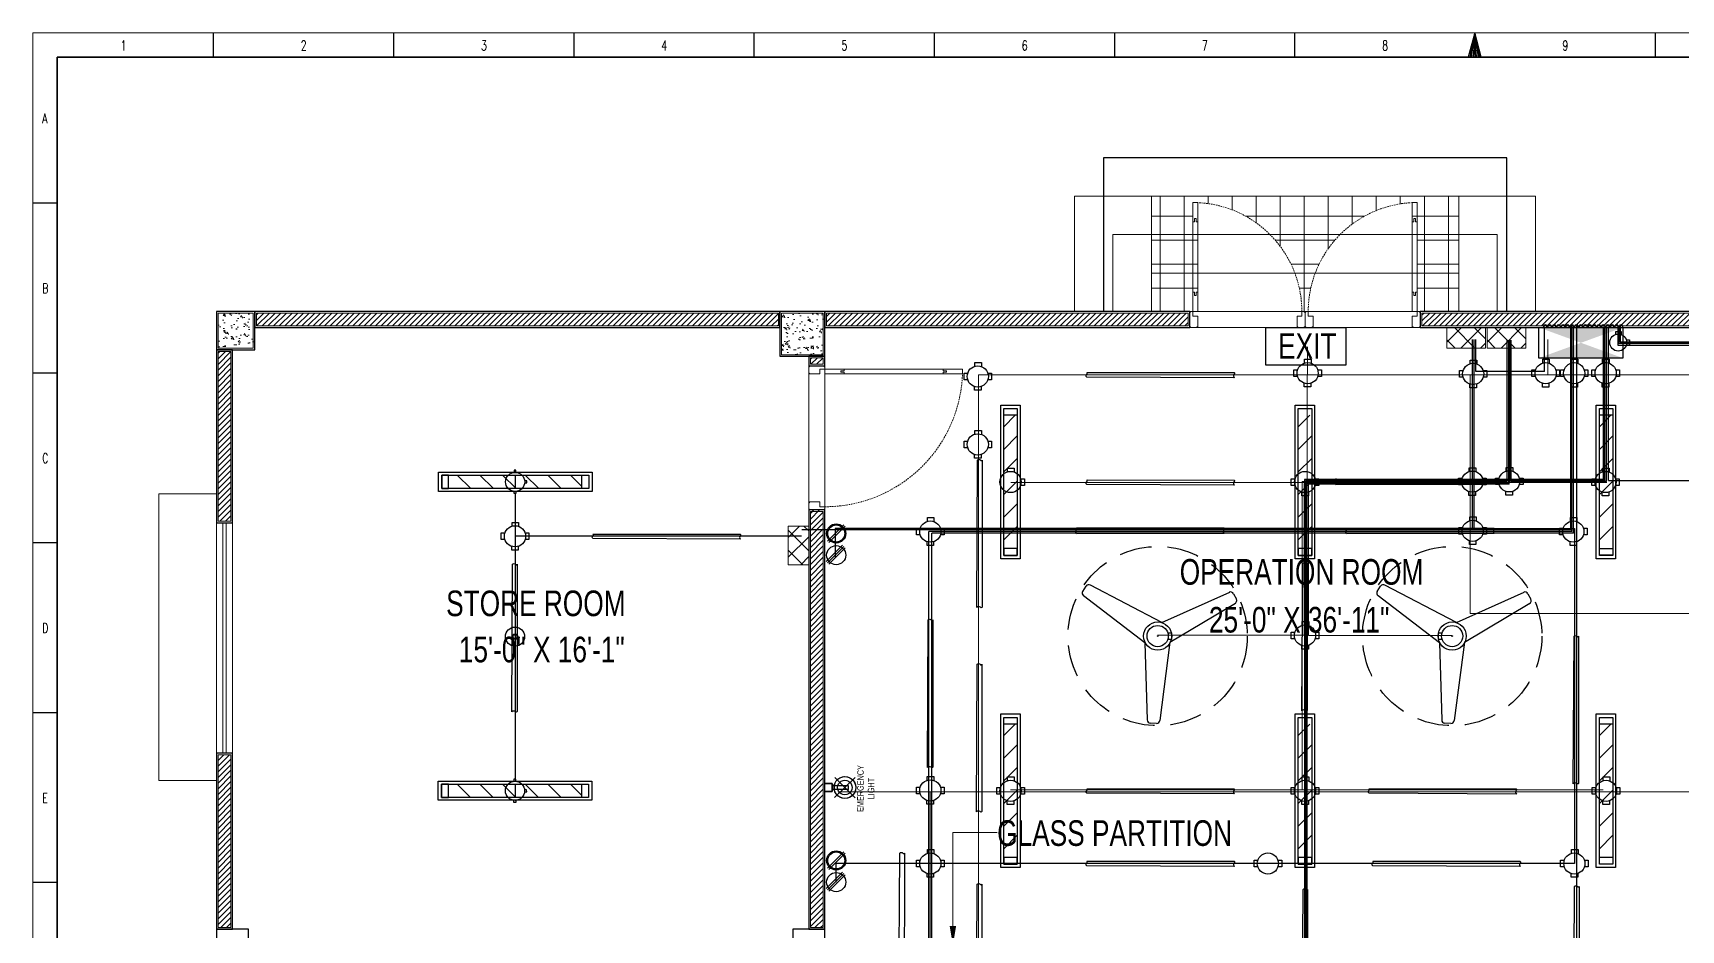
# Model space of a CAD drawing. Header units: inches. Extents: x 62 to 3150, y -3 to 634.
# Drawn here: x 62 to 577, y 353 to 634 of the extents above; entities that cross this region are included whole.
import ezdxf
from ezdxf.enums import TextEntityAlignment as Align

# ---------------------------------------------------------------- set-up
doc = ezdxf.new("R2010")
doc.units = ezdxf.units.IN
doc.header["$MEASUREMENT"] = 0
doc.linetypes.add('DASH', pattern=[0.35, 0.25, -0.1])
doc.linetypes.add('DASHED', pattern=[0.75, 0.5, -0.25])
doc.layers.get('Defpoints').update_dxf_attribs({"lineweight": 0})
for name, color, linetype in [('Cables', 7, 'Continuous'), ('COLLUM', 1, 'Continuous'), ('Layer 1', 7, 'Continuous'), ('Panels', 1, 'Continuous'), ('Plant Layout', 7, 'Continuous'), ('Sockets', 7, 'Continuous'), ('wall 05', 252, 'Continuous')]:
    doc.layers.add(name, color=color, linetype=linetype)
for name, color, linetype, lineweight in [('DOOR', 115, 'Continuous', 15), ('E-CF-Ceiling-Fan', 42, 'Continuous', 30), ('Glass', 5, 'Continuous', 9), ('HACTH', 8, 'Continuous', 9), ('MARKER', 171, 'Continuous', 15), ('Plaster Line', 252, 'Continuous', 15), ('railing', 232, 'Continuous', 15), ('Stair', 86, 'Continuous', 18), ('Sunshed', 5, 'Continuous', 15), ('Switchboard', 30, 'Continuous', 13), ('Text', 252, 'Continuous', 15), ('WINDOW', 140, 'Continuous', 9)]:
    doc.layers.add(name, color=color, linetype=linetype, lineweight=lineweight)
doc.styles.add('Swiss721', font='swisscl.ttf')
doc.styles.add('TEG BORDER', font='txt_qlt.shx', dxfattribs={"width": 0.7, "bigfont": 'hztxt.shx'})
pattern_1 = [(90, (-127625.724, -171158.601), (-7.5, 1e-15), []), (180, (-127625.724, -171158.601), (-1e-15, -7.5), [])]
pattern_2 = [(50, (-410343.6595, -241873.729), (5.37945137, -0.470641012), [0.5625, -6.1875]), (355, (-410343.6595, -241873.729), (-1.040635, 5.641441), [0.45, -4.95]), (100.4514, (-410343.211, -241873.7683), (4.338820363, 5.170796565), [0.478051425, -5.25856584]), (46.1842, (-410343.6595, -241872.229), (8.004307865, -1.24139261), [0.84375, -9.28125]), (96.6356, (-410342.9925, -241872.3326), (7.00997029, 7.30588403), [0.71707716, -7.8878475]), (351.1842, (-410343.6595, -241872.229), (7.00996459, 7.3058895), [0.675, -7.425]), (21, (-410342.9095, -241872.604), (4.47680289, -3.01964168), [0.5625, -6.1875]), (326, (-410342.9095, -241872.604), (1.82486499, 5.43862534), [0.45, -4.95]), (71.4514, (-410342.5365, -241872.856), (6.301669714, 2.418978725), [0.478051425, -5.25856584]), (37.5, (-410343.6595, -241873.7291), (0.091198915, 2.496703904), [0, -4.89, 0, -5.025, 0, -4.96875]), (7.5, (-410343.6595, -241873.729), (1.973021531, 2.958087839), [0, -2.865, 0, -4.7775, 0, -1.89375]), (327.5, (-410345.332, -241873.7291), (4.003668271, -0.169161538), [0, -1.875, 0, -5.85, 0, -7.7625]), (317.5, (-410346.082, -241873.729), (4.37389627, 0.750787367), [0, -2.4375, 0, -3.885, 0, -5.5125])]
pattern_3 = [(45, (-410343.6595, -241873.7291), (-0.8838834765, 0.8838834765), [])]

# ---------------------------------------------------------------- blocks, each defined once
blk = doc.blocks.new('A$C4A7E7E9F')
at = {"layer": 'Defpoints'}
for points in [[(0, 5), (0.25, 5), (0.25, 4.75), (0, 4.75)], [(0, 0.25), (0.25, 0.25), (0.25, 0), (0, 0)], [(44.75, 5), (45, 5), (45, 4.75), (44.75, 4.75)], [(44.75, 0.25), (45, 0.25), (45, 0), (44.75, 0)]]:
    blk.add_lwpolyline(points, close=True, dxfattribs=at)
at = {"layer": 'DOOR'}
for points in [[(1.75, 10), (2, 10), (2, 11), (2.5, 11), (2.5, 5), (1, 5), (1, 11), (1.5, 11), (1.5, 10), (1.75, 10), (1.5, 10), (1.5, 11), (1, 11), (1, 42), (1.5, 42), (1.5, 43), (2, 43), (2, 42), (2.5, 42), (2.5, 11), (2.5, 48), (1, 48), (1, 42)], [(1, 5), (1, 3.5), (2.5, 3.5), (2.5, 0.25), (2.25, 0.25), (2.25, 0), (0.25, 0), (0.25, 0.25), (0, 0.25), (0, 4.75), (0.25, 4.75), (0.25, 5), (1, 5)], [(44, 5), (44, 3.5), (42.5, 3.5), (42.5, 0.25), (42.75, 0.25), (42.75, 0), (44.75, 0), (44.75, 0.25), (45, 0.25), (45, 4.75), (44.75, 4.75), (44.75, 5), (44, 5)]]:
    blk.add_lwpolyline(points, dxfattribs=at)
at = {"layer": 'DOOR', "linetype": 'DASHED', "lineweight": 0}
blk.add_arc((0.95, 4.98), 43.05, 0.0251, 87.941, dxfattribs=at)
at = {"layer": 'HACTH', "lineweight": 0, "ltscale": 10}
for p, q in [((1.5, 5), (44, 5)), ((2.25, 0), (42.75, 0))]:
    blk.add_line(p, q, dxfattribs=at)
blk = doc.blocks.new('A$C20C675F6')
at = {"layer": 'Defpoints'}
for points in [[(0.25, 72), (0.25, 71.75), (0, 71.75), (0, 72)], [(5, 72), (5, 71.75), (4.75, 71.75), (4.75, 72)], [(0.25, 36), (0.25, 36.25), (0, 36.25), (0, 36)], [(5, 36), (5, 36.25), (4.75, 36.25), (4.75, 36)], [(0.25, 36), (0.25, 35.75), (0, 35.75), (0, 36)], [(5, 36), (5, 35.75), (4.75, 35.75), (4.75, 36)], [(0.25, 0), (0.25, 0.25), (0, 0.25), (0, 0)], [(5, 0), (5, 0.25), (4.75, 0.25), (4.75, 0)]]:
    blk.add_lwpolyline(points, close=True, dxfattribs=at)
at = {"layer": 'DOOR'}
for points in [[(5, 71), (3.5, 71), (3.5, 69.5), (0.25, 69.5), (0.25, 69.75), (0, 69.75), (0, 71.75), (0.25, 71.75), (0.25, 72), (4.75, 72), (4.75, 71.75), (5, 71.75), (5, 71)], [(10, 70.25), (10, 70), (11, 70), (11, 69.5), (5, 69.5), (5, 71), (11, 71), (11, 70.5), (10, 70.5), (10, 70.25), (10, 70.5), (11, 70.5), (11, 71), (33, 71), (33, 70.5), (34, 70.5), (34, 70), (33, 70), (33, 69.5), (11, 69.5), (39, 69.5), (39, 71), (33, 71)], [(5, 37), (3.5, 37), (3.5, 38.5), (0.25, 38.5), (0.25, 38.25), (0, 38.25), (0, 36.25), (0.25, 36.25), (0.25, 36), (4.75, 36), (4.75, 36.25), (5, 36.25), (5, 37)], [(5, 35), (3.5, 35), (3.5, 33.5), (0.25, 33.5), (0.25, 33.75), (0, 33.75), (0, 35.75), (0.25, 35.75), (0.25, 36), (4.75, 36), (4.75, 35.75), (5, 35.75), (5, 35)], [(5, 1), (3.5, 1), (3.5, 2.5), (0.25, 2.5), (0.25, 2.25), (0, 2.25), (0, 0.25), (0.25, 0.25), (0.25, 0), (4.75, 0), (4.75, 0.25), (5, 0.25), (5, 1)], [(10, 1.75), (10, 2), (11, 2), (11, 2.5), (5, 2.5), (5, 1), (11, 1), (11, 1.5), (10, 1.5), (10, 1.75), (10, 1.5), (11, 1.5), (11, 1), (33, 1), (33, 1.5), (34, 1.5), (34, 2), (33, 2), (33, 2.5), (11, 2.5), (39, 2.5), (39, 1), (33, 1)]]:
    blk.add_lwpolyline(points, dxfattribs=at)
at = {"layer": 'DOOR', "linetype": 'DASHED', "lineweight": 0}
for centre, start, end in [((4.98, 71.06), 270.0403, 357.3754), ((4.98, 0.94), 2.6246, 89.9597)]:
    blk.add_arc(centre, 34.06, start, end, dxfattribs=at)
at = {"layer": 'HACTH', "lineweight": 0, "ltscale": 10}
for p, q in [((0, 2.25), (0, 69.75)), ((5, 1.5), (5, 69.5))]:
    blk.add_line(p, q, dxfattribs=at)
blk = doc.blocks.new('CF')
for p, q in [((-23.84, 14.22), (-22.76, 15.89)), ((1.35, 4.29), (-21.39, 16.19)), ((-4.07, -2.11), (-23.55, 12.84)), ((1.35, 4.29), (22.9, 13.97)), ((24.1, 13.48), (25.01, 11.71)), ((3.87, -1.9), (24.71, 10.43)), ((-4.07, -2.11), (-3.33, -26.62)), ((3.87, -1.9), (0.65, -26.82)), ((-0.39, -27.76), (-2.38, -27.66))]:
    blk.add_line(p, q)
for radius in [4.48, 0.0888]:
    blk.add_circle((0, 0), radius)
for centre, radius, start, end in [((-21.93, 15.35), 0.996, 57.1351, 147.1351), ((-23.01, 13.68), 0.996, 147.1351, 237.1351), ((23.21, 13.03), 0.996, 27.1351, 117.1351), ((24.09, 11.25), 1.03, 299.2548, 26.4357), ((-2.33, -26.67), 0.996, 177.1351, 267.1351), ((-0.34, -26.77), 0.996, 267.1351, 357.1351)]:
    blk.add_arc(centre, radius, start, end)
blk = doc.blocks.new('252 BORDER A2')
for p, q in [((37.12, 420), (37.12, 415)), ((74.25, 420), (74.25, 415)), ((111.38, 420), (111.38, 415)), ((148.5, 420), (148.5, 415)), ((185.63, 420), (185.63, 415)), ((222.75, 420), (222.75, 415)), ((259.88, 420), (259.88, 415)), ((297, 420), (297, 415)), ((334.12, 420), (334.12, 415)), ((0, 385), (5, 385)), ((0, 350), (5, 350)), ((0, 315), (5, 315)), ((0, 280), (5, 280)), ((0, 245), (5, 245))]:
    blk.add_line(p, q)
at = {"linetype": 'Continuous'}
for p, q in [((489, 415), (5, 415)), ((5, 415), (5, 5))]:
    blk.add_line(p, q, dxfattribs=at)
at = {"color": 5, "lineweight": 15}
blk.add_lwpolyline([(0, 420), (594, 420), (594, 0), (0, 0)], close=True, dxfattribs=at)
blk.add_lwpolyline([(297, 420), (295.66, 415), (298.34, 415), (297, 420), (296, 415), (296.33, 415), (297, 420), (296.67, 415), (297.33, 415), (297, 420), (297.67, 415), (298, 415), (297, 420)])
blk.add_lwpolyline([(5, 415), (589, 415), (589, 5), (5, 5)], close=True)
at = {"char_height": 2, "width": 2, "attachment_point": 1, "style": 'TEG BORDER'}
for s, insert in [('1', (18.05, 418.41)), ('2', (55.17, 418.41)), ('3', (92.3, 418.41)), ('4', (129.42, 418.41)), ('5', (166.55, 418.41)), ('6', (203.67, 418.41)), ('7', (240.8, 418.41)), ('8', (277.92, 418.41)), ('9', (315.05, 418.41)), ('A', (1.91, 403.39)), ('B', (1.91, 368.39)), ('C', (1.91, 333.39)), ('D', (1.91, 298.39)), ('E', (1.91, 263.39))]:
    blk.add_mtext(s, dxfattribs=dict(at, insert=insert))

msp = doc.modelspace()

# ---------------------------------------------------------------- hatches: boundary and pattern name
h = msp.add_hatch()
h.set_pattern_fill('ANSI31', color=256, scale=40)
h.set_pattern_definition([(45, (139.5904, 390.866), (-3.53553, 3.53553), [])])
h.paths.add_polyline_path([(369.64, 514.21), (365.44, 514.21), (365.44, 472.6), (369.64, 472.6)])
h = msp.add_hatch()
h.set_pattern_fill('ANSI31', color=256, scale=40)
h.set_pattern_definition([(45, (231.5715, 390.866), (-3.53553, 3.53553), [])])
h.paths.add_polyline_path([(461.62, 514.21), (457.42, 514.21), (457.42, 472.6), (461.62, 472.6)])
h = msp.add_hatch()
h.set_pattern_fill('ANSI31', color=256, scale=40)
h.set_pattern_definition([(45, (325.5904, 390.866), (-3.53553, 3.53553), [])])
h.paths.add_polyline_path([(555.64, 514.21), (551.44, 514.21), (551.44, 472.6), (555.64, 472.6)])
h = msp.add_hatch()
h.set_pattern_fill('ANSI31', color=256, scale=40, angle=-90)
h.set_pattern_definition([(315, (110.296, 721.356), (3.53553, 3.53553), [])])
h.paths.add_polyline_path([(233.64, 491.3), (233.64, 495.5), (192.03, 495.5), (192.03, 491.3)])
h = msp.add_hatch()
h.set_pattern_fill('ANSI31', color=256, scale=40)
h.set_pattern_definition([(45, (139.5904, 294.366), (-3.53553, 3.53553), [])])
h.paths.add_polyline_path([(369.64, 417.71), (365.44, 417.71), (365.44, 376.1), (369.64, 376.1)])
h = msp.add_hatch()
h.set_pattern_fill('ANSI31', color=256, scale=40)
h.set_pattern_definition([(45, (231.5715, 294.366), (-3.53553, 3.53553), [])])
h.paths.add_polyline_path([(461.62, 417.71), (457.42, 417.71), (457.42, 376.1), (461.62, 376.1)])
h = msp.add_hatch()
h.set_pattern_fill('ANSI31', color=256, scale=40)
h.set_pattern_definition([(45, (325.5904, 294.366), (-3.53553, 3.53553), [])])
h.paths.add_polyline_path([(555.64, 417.71), (551.44, 417.71), (551.44, 376.1), (555.64, 376.1)])
h = msp.add_hatch()
h.set_pattern_fill('ANSI31', color=256, scale=40, angle=-90)
h.set_pattern_definition([(315, (110.2595, 624.871), (3.53553, 3.53553), [])])
h.paths.add_polyline_path([(233.6, 394.82), (233.6, 399.02), (191.99, 399.02), (191.99, 394.82)])
at = {"layer": 'HACTH', "ltscale": 10}
h = msp.add_hatch(dxfattribs=at)
h.set_pattern_fill('ANSI37', color=256, scale=60, angle=45, style=0)
h.set_pattern_definition(pattern_1)
h.paths.add_polyline_path([(458.52, 546.65), (460.52, 546.65, -0.400655), (493.02, 580.65), (494.52, 580.65), (494.52, 574.65), (494.52, 552.65), (494.52, 546.65), (495.27, 546.65), (495.52, 546.65), (507.52, 546.65), (507.52, 582.64), (411.52, 582.64), (411.52, 546.65), (423.52, 546.65), (423.77, 546.65), (424.52, 546.65), (424.52, 552.65), (424.52, 574.65), (424.52, 580.65), (426.02, 580.65, -0.400655)])
h.paths.add_polyline_path([(411.94, 555.12), (423.01, 555.12), (423.01, 563.56), (411.94, 563.56)], flags=24)
h.paths.add_polyline_path([(453.99, 555.12), (465.06, 555.12), (465.06, 563.56), (453.99, 563.56)], flags=25)
h.paths.add_polyline_path([(495.94, 555.12), (507.01, 555.12), (507.01, 563.56), (495.94, 563.56)], flags=24)
h = msp.add_hatch(dxfattribs=at)
h.set_pattern_fill('ANSI37', color=256, scale=60, angle=45, style=0)
h.set_pattern_definition(pattern_1)
h.paths.add_polyline_path([(426.02, 574.65), (425.52, 574.65), (425.52, 575.65), (425.02, 575.65), (425.02, 574.65), (424.52, 574.65), (424.52, 552.65), (425.02, 552.65), (425.02, 551.65), (425.52, 551.65), (425.52, 552.65), (426.02, 552.65)])
h.paths.add_polyline_path([(493.02, 574.65), (493.52, 574.65), (493.52, 575.65), (494.02, 575.65), (494.02, 574.65), (494.52, 574.65), (494.52, 580.65), (493.02, 580.65)])
h.paths.add_polyline_path([(454.25, 562.39), (464.8, 562.39), (464.8, 556.3), (454.25, 556.3)], flags=9)
h.paths.add_polyline_path([(472.81, 559.38), (472.81, 569.92), (478.91, 569.92), (478.91, 559.38)], flags=9)
at = {"layer": 'HACTH'}
h = msp.add_hatch(dxfattribs=at)
h.set_pattern_fill('AR-CONC', color=256, scale=0.75, style=0)
h.set_pattern_definition(pattern_2)
h.paths.add_polyline_path([(131.02, 546.15), (120.02, 546.15), (120.02, 535.15), (131.02, 535.15)])
h = msp.add_hatch(dxfattribs=at)
h.set_pattern_fill('ANSI31', color=256, scale=10, style=0)
h.set_pattern_definition(pattern_3)
h.paths.add_polyline_path([(295.02, 542.15), (295.02, 546.15), (132.02, 546.15), (132.02, 542.15)])
h = msp.add_hatch(dxfattribs=at)
h.set_pattern_fill('AR-CONC', color=256, scale=0.75, style=0)
h.set_pattern_definition(pattern_2)
h.paths.add_polyline_path([(296.02, 533.15), (309.02, 533.15), (309.02, 546.15), (296.02, 546.15)])
h = msp.add_hatch(dxfattribs=at)
h.set_pattern_fill('ANSI31', color=256, scale=10, style=0)
h.set_pattern_definition(pattern_3)
h.paths.add_polyline_path([(423.02, 542.15), (423.02, 546.15), (310.02, 546.15), (310.02, 542.15)])
h = msp.add_hatch(dxfattribs=at)
h.set_pattern_fill('ANSI31', color=256, scale=10, style=0)
h.set_pattern_definition(pattern_3)
h.paths.add_polyline_path([(634.02, 542.15), (634.02, 546.15), (624.05, 546.15), (624.05, 542.15)])
h.paths.add_polyline_path([(496.02, 546.15), (496.02, 542.15), (609.05, 542.15), (609.05, 546.15)])
h = msp.add_hatch(dxfattribs=at)
h.set_pattern_fill('ANSI31', color=256, scale=10, style=0)
h.set_pattern_definition(pattern_3)
h.paths.add_polyline_path([(120.02, 481.15), (124.02, 481.15), (124.02, 534.15), (120.02, 534.15)])
h = msp.add_hatch(dxfattribs=at)
h.set_pattern_fill('ANSI31', color=256, scale=10, style=0)
h.set_pattern_definition([(45, (-140613.849, -171268.2484), (-0.8838834765, 0.8838834765), [])])
h.paths.add_polyline_path([(305.02, 532.15), (305.02, 530.15), (309.02, 530.15), (309.02, 532.15)])
h = msp.add_hatch(dxfattribs=at)
h.set_pattern_fill('ANSI31', color=256, scale=10, style=0)
h.set_pattern_definition(pattern_3)
h.paths.add_polyline_path([(305.02, 354.15), (309.02, 354.15), (309.02, 484.65), (305.02, 484.65)])
h.paths.add_polyline_path([(130.02, 348.15), (130.02, 344.15), (221.02, 344.15), (221.02, 276.15), (155.02, 276.15), (155.02, 272.15), (225.02, 272.15), (225.02, 344.15), (299.02, 344.15), (299.02, 348.15)])
h.paths.add_polyline_path([(120.02, 354.15), (124.02, 354.15), (124.02, 408.15), (120.02, 408.15)])
at = {"layer": 'Panels'}
h = msp.add_hatch(color=256, dxfattribs=at)
h.dxf.hatch_style = 1
h.paths.add_polyline_path([(545.68, 536.87), (532.59, 532.11), (558.78, 532.11)])
h.paths.add_polyline_path([(532.59, 541.63), (545.68, 536.87), (558.78, 541.63)])
at = {"layer": 'Switchboard'}
h = msp.add_hatch(dxfattribs=at)
h.set_pattern_fill('ANSI37', color=256, scale=35)
h.set_pattern_definition([(45, (241.2224, 88.859), (-3.093592, 3.093592), []), (135, (241.2224, 88.859), (-3.093592, -3.093592), [])])
h.paths.add_polyline_path([(515.88, 535.24), (515.88, 541.65), (503.82, 541.65), (503.82, 535.24)])
h = msp.add_hatch(dxfattribs=at)
h.set_pattern_fill('ANSI37', color=256, scale=35)
h.set_pattern_definition([(45, (253.7806, 88.859), (-3.093592, 3.093592), []), (135, (253.7806, 88.859), (-3.093592, -3.093592), [])])
h.paths.add_polyline_path([(528.44, 535.24), (528.44, 541.65), (516.38, 541.65), (516.38, 535.24)])
h = msp.add_hatch(dxfattribs=at)
h.set_pattern_fill('ANSI37', color=256, scale=35, angle=90)
h.set_pattern_definition([(135, (750.91, 204.9316), (-3.093592, -3.093592), []), (225, (750.91, 204.9316), (3.093592, -3.093592), [])])
h.paths.add_polyline_path([(304.52, 479.59), (298.12, 479.59), (298.12, 467.53), (304.52, 467.53)])

# ---------------------------------------------------------------- linework, layer by layer
at = {"color": 1}
for p, q in [((534.32, 527.93), (534.32, 541.86)), ((542.49, 478.4), (542.49, 541.92)), ((542.89, 477.89), (542.89, 541.92)), ((543.32, 477.4), (543.32, 541.92)), ((553.66, 493.53), (553.66, 541.82)), ((554.25, 493.81), (554.25, 541.82)), ((557.55, 542.01), (557.55, 536.74)), ((557.96, 542.01), (557.96, 537.21)), ((511.75, 537.87), (511.75, 478.83)), ((512.27, 537.87), (512.27, 478.83)), ((512.89, 527.93), (512.89, 537.87)), ((523.92, 493.53), (523.92, 537.66)), ((557.96, 537.21), (582.62, 537.21)), ((534.32, 527.93), (512.89, 527.93)), ((553.66, 493.53), (523.92, 493.53)), ((554.25, 493.81), (604.53, 493.81)), ((511.75, 478.83), (312.79, 478.83)), ((312.79, 478.83), (312.79, 469.79)), ((512.27, 478.83), (543.73, 478.83)), ((543.73, 478.83), (543.73, 374.19)), ((542.49, 478.4), (302.3, 478.4)), ((542.89, 477.89), (341.97, 477.89)), ((341.97, 275.45), (341.97, 477.89)), ((543.32, 477.4), (342.95, 477.4)), ((342.95, 274.96), (342.95, 477.4)), ((543.73, 374.19), (313.08, 374.19)), ((313.09, 368.37), (313.08, 374.19))]:
    msp.add_line(p, q, dxfattribs=at)
at = {"color": 5, "lineweight": 20}
for p, q in [((460.32, 526.85), (460.32, 535.65)), ((535.31, 537.87), (535.31, 526.85)), ((511.09, 526.85), (357.55, 526.85)), ((357.55, 526.85), (357.55, 506.15)), ((460.22, 526.85), (460.22, 343.84)), ((511.09, 526.85), (511.09, 452.56)), ((535.31, 526.85), (511.09, 526.85)), ((535.31, 526.85), (622.43, 526.85)), ((357.55, 506.15), (357.55, 315.62)), ((511.09, 452.56), (511.09, 452.33)), ((511.09, 452.33), (582.62, 452.33))]:
    msp.add_line(p, q, dxfattribs=at)
for p, q in [((556.61, 539.48), (556.61, 540.42)), ((556.61, 540.42), (558.26, 540.42)), ((558.26, 540.42), (558.26, 539.43)), ((559.87, 537.77), (560.81, 537.77)), ((560.81, 536.12), (559.87, 536.12)), ((560.81, 537.77), (560.81, 536.12)), ((356.37, 529.51), (356.37, 530.68)), ((356.37, 530.68), (358.44, 530.68)), ((358.44, 530.68), (358.44, 529.45)), ((459.39, 530.55), (459.39, 531.72)), ((459.39, 531.72), (461.45, 531.72)), ((461.45, 531.72), (461.46, 530.48)), ((511.09, 530.32), (511.09, 531.49)), ((511.09, 531.49), (513.16, 531.49)), ((513.16, 531.49), (513.16, 530.25)), ((533.75, 530.54), (533.75, 531.71)), ((533.75, 531.71), (535.81, 531.71)), ((535.81, 531.71), (535.82, 530.47)), ((542.64, 530.54), (542.64, 531.71)), ((542.64, 531.71), (544.71, 531.71)), ((544.71, 531.71), (544.71, 530.47)), ((552.47, 530.54), (552.47, 531.71)), ((552.47, 531.71), (554.54, 531.71)), ((554.54, 531.71), (554.54, 530.47)), ((353, 525.31), (353, 527.37)), ((353, 527.37), (354.17, 527.37)), ((354.17, 525.31), (353, 525.31)), ((360.45, 527.37), (361.62, 527.37)), ((361.62, 525.31), (360.45, 525.31)), ((361.62, 527.37), (361.62, 525.31)), ((456.01, 526.34), (456.01, 528.4)), ((456.01, 528.4), (457.18, 528.4)), ((457.18, 526.34), (456.01, 526.34)), ((463.47, 528.4), (464.64, 528.4)), ((464.64, 526.34), (463.47, 526.34)), ((464.64, 528.4), (464.64, 526.34)), ((507.72, 526.11), (507.72, 528.17)), ((507.72, 528.17), (508.89, 528.17)), ((508.89, 526.11), (507.72, 526.11)), ((515.17, 528.17), (516.34, 528.17)), ((516.34, 526.11), (515.17, 526.11)), ((516.34, 528.17), (516.34, 526.11)), ((530.37, 526.33), (530.37, 528.39)), ((530.37, 528.39), (531.54, 528.39)), ((531.54, 526.33), (530.37, 526.33)), ((537.83, 528.39), (539, 528.39)), ((539, 526.33), (537.83, 526.33)), ((539, 528.39), (539, 526.33)), ((539.27, 526.33), (539.27, 528.39)), ((539.27, 528.39), (540.44, 528.39)), ((540.44, 526.33), (539.27, 526.33)), ((546.72, 528.39), (547.89, 528.39)), ((547.89, 526.33), (546.72, 526.33)), ((547.89, 528.39), (547.89, 526.33)), ((549.1, 526.33), (549.1, 528.39)), ((549.1, 528.39), (550.27, 528.39)), ((550.27, 526.33), (549.1, 526.33)), ((556.55, 528.39), (557.72, 528.39)), ((557.72, 526.33), (556.55, 526.33)), ((557.72, 528.39), (557.72, 526.33)), ((356.27, 522.03), (356.27, 523.2)), ((358.34, 522.03), (356.27, 522.03)), ((358.34, 523.2), (358.34, 522.03)), ((459.29, 523.06), (459.29, 524.23)), ((461.35, 523.06), (459.29, 523.06)), ((461.35, 524.23), (461.35, 523.06)), ((510.99, 522.83), (510.99, 524)), ((513.06, 522.83), (510.99, 522.83)), ((513.06, 524), (513.06, 522.83)), ((533.65, 523.05), (533.65, 524.22)), ((535.71, 523.05), (533.65, 523.05)), ((535.71, 524.22), (535.71, 523.05)), ((542.54, 523.05), (542.54, 524.22)), ((544.61, 523.05), (542.54, 523.05)), ((544.61, 524.22), (544.61, 523.05)), ((552.37, 523.05), (552.37, 524.22)), ((554.44, 523.05), (552.37, 523.05)), ((554.44, 524.22), (554.44, 523.05)), ((353, 504.08), (353, 506.15)), ((353, 506.15), (354.17, 506.15)), ((356.37, 508.29), (356.37, 509.46)), ((356.37, 509.46), (358.44, 509.46)), ((358.44, 509.46), (358.44, 508.22)), ((360.45, 506.15), (361.62, 506.15)), ((361.62, 506.15), (361.62, 504.08)), ((354.17, 504.08), (353, 504.08)), ((356.27, 500.8), (356.27, 501.97)), ((358.34, 500.8), (356.27, 500.8)), ((358.34, 501.97), (358.34, 500.8)), ((361.62, 504.08), (360.45, 504.08)), ((212.83, 495.5), (212.83, 491.3)), ((366.61, 496.54), (366.61, 497.71)), ((366.61, 497.71), (368.68, 497.71)), ((368.68, 497.71), (368.68, 496.48)), ((370.69, 494.4), (371.86, 494.4)), ((371.86, 494.4), (371.86, 492.33)), ((455.23, 492.33), (455.23, 494.4)), ((455.23, 494.4), (456.4, 494.4)), ((462.69, 494.4), (463.86, 494.4)), ((463.86, 494.4), (463.86, 492.33)), ((507.45, 492.46), (507.45, 494.53)), ((507.45, 494.53), (508.61, 494.53)), ((510.82, 496.67), (510.82, 497.84)), ((510.82, 497.84), (512.89, 497.84)), ((512.89, 497.84), (512.89, 496.61)), ((514.9, 494.53), (516.07, 494.53)), ((516.07, 494.53), (516.07, 492.46)), ((518.98, 492.55), (518.98, 494.61)), ((518.98, 494.61), (520.15, 494.61)), ((522.36, 496.76), (522.36, 497.93)), ((522.36, 497.93), (524.43, 497.93)), ((524.43, 497.93), (524.43, 496.69)), ((526.44, 494.61), (527.61, 494.61)), ((527.61, 494.61), (527.61, 492.55)), ((549.05, 492.33), (549.05, 494.4)), ((549.05, 494.4), (550.22, 494.4)), ((552.43, 496.54), (552.43, 497.71)), ((552.43, 497.71), (554.49, 497.71)), ((554.49, 497.71), (554.5, 496.48)), ((556.51, 494.4), (557.68, 494.4)), ((557.68, 494.4), (557.68, 492.33)), ((371.86, 492.33), (370.69, 492.33)), ((456.4, 492.33), (455.23, 492.33)), ((458.51, 489.06), (458.51, 490.22)), ((460.57, 489.06), (458.51, 489.06)), ((460.57, 490.22), (460.57, 489.06)), ((463.86, 492.33), (462.69, 492.33)), ((508.61, 492.46), (507.45, 492.46)), ((510.72, 489.19), (510.72, 490.36)), ((512.79, 489.19), (510.72, 489.19)), ((512.79, 490.36), (512.79, 489.19)), ((516.07, 492.46), (514.9, 492.46)), ((520.15, 492.55), (518.98, 492.55)), ((522.26, 489.27), (522.26, 490.44)), ((524.33, 489.27), (522.26, 489.27)), ((524.33, 490.44), (524.33, 489.27)), ((527.61, 492.55), (526.44, 492.55)), ((550.22, 492.33), (549.05, 492.33)), ((552.33, 489.06), (552.33, 490.22)), ((554.39, 489.06), (552.33, 489.06)), ((554.39, 490.22), (554.39, 489.06)), ((557.68, 492.33), (556.51, 492.33)), ((211.83, 479.6), (211.83, 480.77)), ((211.83, 480.77), (213.89, 480.77)), ((213.89, 480.77), (213.9, 479.53)), ((338.18, 476.86), (338.18, 478.92)), ((338.18, 478.92), (339.35, 478.92)), ((341.55, 481.07), (341.55, 482.24)), ((341.55, 482.24), (343.62, 482.24)), ((343.62, 482.24), (343.62, 481)), ((345.63, 478.92), (346.8, 478.92)), ((346.8, 478.92), (346.8, 476.86)), ((507.57, 477.09), (507.57, 479.15)), ((507.57, 479.15), (508.74, 479.15)), ((510.94, 481.29), (510.94, 482.46)), ((510.94, 482.46), (513.01, 482.46)), ((513.01, 482.46), (513.01, 481.23)), ((515.03, 479.15), (516.2, 479.15)), ((516.2, 479.15), (516.2, 477.09)), ((539.01, 476.86), (539.01, 478.92)), ((539.01, 478.92), (540.18, 478.92)), ((542.38, 481.07), (542.38, 482.24)), ((542.38, 482.24), (544.45, 482.24)), ((544.45, 482.24), (544.45, 481)), ((546.47, 478.92), (547.64, 478.92)), ((547.64, 478.92), (547.64, 476.86)), ((208.45, 475.39), (208.45, 477.45)), ((208.45, 477.45), (209.62, 477.45)), ((209.62, 475.39), (208.45, 475.39)), ((215.91, 477.45), (217.08, 477.45)), ((217.08, 475.39), (215.91, 475.39)), ((217.08, 477.45), (217.08, 475.39)), ((339.35, 476.86), (338.18, 476.86)), ((341.45, 473.58), (341.45, 474.75)), ((343.52, 473.58), (341.45, 473.58)), ((343.52, 474.75), (343.52, 473.58)), ((346.8, 476.86), (345.63, 476.86)), ((508.74, 477.09), (507.57, 477.09)), ((510.84, 473.81), (510.84, 474.98)), ((512.91, 473.81), (510.84, 473.81)), ((512.91, 474.98), (512.91, 473.81)), ((516.2, 477.09), (515.03, 477.09)), ((540.18, 476.86), (539.01, 476.86)), ((542.28, 473.58), (542.28, 474.75)), ((544.35, 473.58), (542.28, 473.58)), ((544.35, 474.75), (544.35, 473.58)), ((547.64, 476.86), (546.47, 476.86)), ((211.73, 472.11), (211.73, 473.28)), ((213.79, 472.11), (211.73, 472.11)), ((213.79, 473.28), (213.79, 472.11)), ((458.59, 448.61), (458.59, 449.77)), ((458.59, 449.77), (460.66, 449.77)), ((460.66, 449.77), (460.66, 448.54)), ((416.64, 446.27), (417.81, 446.27)), ((417.81, 444.21), (416.64, 444.21)), ((417.81, 446.27), (417.81, 444.21)), ((455.22, 444.4), (455.22, 446.46)), ((455.22, 446.46), (456.39, 446.46)), ((456.39, 444.4), (455.22, 444.4)), ((462.67, 446.46), (463.84, 446.46)), ((463.84, 444.4), (462.67, 444.4)), ((463.84, 446.46), (463.84, 444.4)), ((501.17, 444.21), (501.17, 446.27)), ((501.17, 446.27), (502.34, 446.27)), ((502.34, 444.21), (501.17, 444.21)), ((458.49, 441.12), (458.49, 442.29)), ((460.56, 441.12), (458.49, 441.12)), ((460.56, 442.29), (460.56, 441.12)), ((212.8, 399), (212.8, 394.8)), ((338.16, 395.99), (338.16, 398.06)), ((338.16, 398.06), (339.33, 398.06)), ((341.54, 400.2), (341.54, 401.37)), ((341.54, 401.37), (343.6, 401.37)), ((343.6, 401.37), (343.61, 400.13)), ((345.62, 398.06), (346.79, 398.06)), ((346.79, 398.06), (346.79, 395.99)), ((363.24, 395.87), (363.24, 397.94)), ((363.24, 397.94), (364.4, 397.94)), ((366.61, 400.08), (366.61, 401.25)), ((366.61, 401.25), (368.68, 401.25)), ((368.68, 401.25), (368.68, 400.01)), ((370.69, 397.94), (371.86, 397.94)), ((371.86, 397.94), (371.86, 395.87)), ((455.22, 395.87), (455.22, 397.94)), ((455.22, 397.94), (456.39, 397.94)), ((458.59, 400.08), (458.59, 401.25)), ((458.59, 401.25), (460.66, 401.25)), ((460.66, 401.25), (460.66, 400.01)), ((462.67, 397.94), (463.84, 397.94)), ((463.84, 397.94), (463.84, 395.87)), ((549.24, 395.87), (549.24, 397.94)), ((549.24, 397.94), (550.4, 397.94)), ((552.61, 400.08), (552.61, 401.25)), ((552.61, 401.25), (554.68, 401.25)), ((554.68, 401.25), (554.68, 400.01)), ((556.69, 397.94), (557.86, 397.94)), ((557.86, 397.94), (557.86, 395.87)), ((339.33, 395.99), (338.16, 395.99)), ((341.44, 392.71), (341.44, 393.88)), ((343.5, 392.71), (341.44, 392.71)), ((343.5, 393.88), (343.5, 392.71)), ((346.79, 395.99), (345.62, 395.99)), ((364.4, 395.87), (363.24, 395.87)), ((366.51, 392.59), (366.51, 393.76)), ((368.58, 392.59), (366.51, 392.59)), ((368.58, 393.76), (368.58, 392.59)), ((371.86, 395.87), (370.69, 395.87)), ((456.39, 395.87), (455.22, 395.87)), ((458.49, 392.59), (458.49, 393.76)), ((460.56, 392.59), (458.49, 392.59)), ((460.56, 393.76), (460.56, 392.59)), ((463.84, 395.87), (462.67, 395.87)), ((550.4, 395.87), (549.24, 395.87)), ((552.51, 392.59), (552.51, 393.76)), ((554.58, 392.59), (552.51, 392.59)), ((554.58, 393.76), (554.58, 392.59)), ((557.86, 395.87), (556.69, 395.87)), ((341.55, 377.37), (341.55, 378.54)), ((341.55, 378.54), (343.62, 378.54)), ((343.62, 378.54), (343.62, 377.3)), ((542.72, 377.37), (542.72, 378.54)), ((542.72, 378.54), (544.79, 378.54)), ((544.79, 378.54), (544.79, 377.3)), ((338.18, 373.16), (338.18, 375.23)), ((338.18, 375.23), (339.35, 375.23)), ((339.35, 373.16), (338.18, 373.16)), ((341.45, 369.88), (341.45, 371.05)), ((343.52, 371.05), (343.52, 369.88)), ((345.63, 375.23), (346.8, 375.23)), ((346.8, 373.16), (345.63, 373.16)), ((346.8, 375.23), (346.8, 373.16)), ((443.6, 373.16), (443.6, 375.23)), ((443.6, 375.23), (444.77, 375.23)), ((444.77, 373.16), (443.6, 373.16)), ((451.06, 375.23), (452.23, 375.23)), ((452.23, 373.16), (451.06, 373.16)), ((452.23, 375.23), (452.23, 373.16)), ((539.35, 373.16), (539.35, 375.23)), ((539.35, 375.23), (540.51, 375.23)), ((540.51, 373.16), (539.35, 373.16)), ((542.62, 369.88), (542.62, 371.05)), ((544.69, 371.05), (544.69, 369.88)), ((546.8, 375.23), (547.97, 375.23)), ((547.97, 373.16), (546.8, 373.16)), ((547.97, 375.23), (547.97, 373.16)), ((343.52, 369.88), (341.45, 369.88)), ((544.69, 369.88), (542.62, 369.88))]:
    msp.add_line(p, q)
at = {"color": 149, "lineweight": 20}
for p, q in [((589.63, 396.6), (313.67, 396.6)), ((342.47, 396.6), (342.47, 237.44))]:
    msp.add_line(p, q, dxfattribs=at)
at = {"color": 4}
msp.add_lwpolyline([(447.3, 541.65), (472.25, 541.65), (472.25, 529.83), (447.3, 529.83)], close=True, dxfattribs=at)
at = {"color": 1}
msp.add_lwpolyline([(557.55, 536.74), (581.73, 536.74), (582.01, 536.74), (581.7, 206.26), (618.99, 206.26)], dxfattribs=at)
for points in [[(437.33, 527.57, -0.56347), (437.33, 527.06, 0.367924), (437.4, 525.95), (391.32, 526.17, -0.456322), (391.33, 527.06, 0.605884), (391.33, 527.58)], [(358.65, 454.23, -0.56347), (358.14, 454.23, 0.354322), (356.96, 454.16), (357.24, 500.24, -0.456322), (358.14, 500.23, 0.605884), (358.66, 500.23)], [(515.18, 494.3, -0.56347), (515.18, 493.8, 0.354322), (515.25, 492.62), (469.18, 492.5, -0.345374), (469.18, 493.8, 0.605884), (469.18, 494.32)], [(437.33, 494, -0.56347), (437.33, 493.49, 0.367924), (437.4, 492.38), (391.32, 492.59, -0.456322), (391.33, 493.49, 0.605884), (391.33, 494.01)], [(434.17, 479.01, -0.56347), (434.17, 478.51, 0.354322), (434.24, 477.33), (388.17, 477.21, -0.345374), (388.17, 478.51, 0.605884), (388.17, 479.03)], [(518.52, 478.96, -0.56347), (518.52, 478.45, 0.354322), (518.59, 477.28), (472.51, 477.15, -0.345374), (472.52, 478.45, 0.605884), (472.52, 478.97)], [(283.09, 477.09, -0.56347), (283.09, 476.59, 0.367924), (283.17, 475.48), (237.09, 475.69, -0.456322), (237.09, 476.59, 0.605884), (237.09, 477.11)], [(213.43, 421.66, -0.56347), (212.92, 421.66, 0.354322), (211.74, 421.58), (212.02, 467.66, -0.456322), (212.92, 467.66, 0.605884), (213.44, 467.66)], [(460.19, 422, -0.56347), (459.68, 422, 0.354322), (458.51, 421.93), (458.79, 468.01, -0.456322), (459.68, 468, 0.605884), (460.21, 468)], [(343.24, 404.27, -0.56347), (342.74, 404.27, 0.354322), (341.56, 404.19), (341.84, 450.27, -0.456322), (342.74, 450.27, 0.605884), (343.26, 450.27)], [(544.95, 399.2, -0.56347), (544.45, 399.2, 0.354322), (543.27, 399.13), (543.55, 445.21, -0.456322), (544.45, 445.2, 0.605884), (544.97, 445.2)], [(358.53, 390.42, -0.56347), (358.02, 390.42, 0.354322), (356.85, 390.34), (357.13, 436.42, -0.456322), (358.02, 436.42, 0.605884), (358.55, 436.42)], [(437.33, 397.53, -0.56347), (437.33, 397.03, 0.367924), (437.4, 395.92), (391.32, 396.13, -0.456322), (391.33, 397.03, 0.605884), (391.33, 397.55)], [(525.46, 397.54, -0.56347), (525.46, 397.04, 0.354322), (525.53, 395.86), (479.46, 396.14, -0.456322), (479.46, 397.04, 0.605884), (479.46, 397.56)], [(334.36, 331.44, -0.56347), (333.85, 331.44, 0.354322), (332.67, 331.36), (332.96, 377.44, -0.456322), (333.85, 377.44, 0.605884), (334.37, 377.44)], [(437.33, 374.89, -0.56347), (437.33, 374.38, 0.367924), (437.4, 373.28), (391.32, 373.49, -0.456322), (391.33, 374.38, 0.605884), (391.33, 374.9)], [(526.68, 374.87, -0.56347), (526.68, 374.36, 0.367924), (526.75, 373.26), (480.67, 373.47, -0.456322), (480.68, 374.36, 0.605884), (480.68, 374.88)], [(358.56, 321.73, -0.56347), (358.05, 321.73, 0.354322), (356.88, 321.65), (357.16, 367.73, -0.456322), (358.05, 367.73, 0.605884), (358.58, 367.73)], [(460.3, 320.1, -0.56347), (459.8, 320.1, 0.354322), (458.62, 320.03), (458.9, 366.1, -0.456322), (459.8, 366.1, 0.605884), (460.32, 366.1)], [(545.13, 321.02, -0.56347), (544.63, 321.02, 0.354322), (543.45, 320.95), (543.73, 367.03, -0.456322), (544.63, 367.02, 0.605884), (545.15, 367.02)]]:
    msp.add_lwpolyline(points, format="xyb", close=True)
for points in [[(370.5, 469.4), (364.5, 469.4), (364.5, 517.4), (370.5, 517.4)], [(369.64, 470.46), (365.44, 470.46), (365.44, 516.35), (369.64, 516.35)], [(365.44, 516.35), (369.64, 516.35), (369.64, 514.21), (365.44, 514.21)], [(462.48, 469.4), (456.48, 469.4), (456.48, 517.4), (462.48, 517.4)], [(461.62, 470.46), (457.42, 470.46), (457.42, 516.35), (461.62, 516.35)], [(556.5, 469.4), (550.5, 469.4), (550.5, 517.4), (556.5, 517.4)], [(555.64, 470.46), (551.44, 470.46), (551.44, 516.35), (555.64, 516.35)], [(551.44, 516.35), (555.64, 516.35), (555.64, 514.21), (551.44, 514.21)], [(188.83, 490.44), (188.83, 496.44), (236.83, 496.44), (236.83, 490.44)], [(189.89, 491.3), (189.89, 495.5), (235.78, 495.5), (235.78, 491.3)], [(189.89, 495.5), (189.89, 491.3), (192.03, 491.3), (192.03, 495.5)], [(235.78, 495.5), (235.78, 491.3), (233.64, 491.3), (233.64, 495.5)], [(365.44, 470.46), (369.64, 470.46), (369.64, 472.6), (365.44, 472.6)], [(457.42, 470.46), (461.62, 470.46), (461.62, 472.6), (457.42, 472.6)], [(551.44, 472.62), (555.64, 472.62), (555.64, 470.48), (551.44, 470.48)], [(370.5, 372.9), (364.5, 372.9), (364.5, 420.9), (370.5, 420.9)], [(369.64, 373.96), (365.44, 373.96), (365.44, 419.85), (369.64, 419.85)], [(365.44, 419.85), (369.64, 419.85), (369.64, 417.71), (365.44, 417.71)], [(462.48, 372.9), (456.48, 372.9), (456.48, 420.9), (462.48, 420.9)], [(461.62, 373.96), (457.42, 373.96), (457.42, 419.85), (461.62, 419.85)], [(556.5, 372.9), (550.5, 372.9), (550.5, 420.9), (556.5, 420.9)], [(555.64, 373.96), (551.44, 373.96), (551.44, 419.85), (555.64, 419.85)], [(551.44, 419.85), (555.64, 419.85), (555.64, 417.71), (551.44, 417.71)], [(188.8, 393.96), (188.8, 399.96), (236.8, 399.96), (236.8, 393.96)], [(189.85, 394.82), (189.85, 399.02), (235.74, 399.02), (235.74, 394.82)], [(189.85, 399.02), (189.85, 394.82), (191.99, 394.82), (191.99, 399.02)], [(235.74, 399.02), (235.74, 394.82), (233.6, 394.82), (233.6, 399.02)], [(365.44, 373.96), (369.64, 373.96), (369.64, 376.1), (365.44, 376.1)], [(457.42, 373.96), (461.62, 373.96), (461.62, 376.1), (457.42, 376.1)], [(551.44, 376.12), (555.64, 376.12), (555.64, 373.98), (551.44, 373.98)]]:
    msp.add_lwpolyline(points, close=True)
for points in [[(213.06, 496.38), (213.06, 497.05), (212.46, 497.05), (212.47, 496.37)], [(213.06, 490.43), (213.06, 489.75), (212.46, 489.76), (212.47, 490.44)], [(215.77, 493.1), (216.44, 493.11), (216.44, 493.7), (215.76, 493.69)], [(213.03, 399.88), (213.02, 400.55), (212.43, 400.55), (212.43, 399.87)], [(215.73, 396.6), (216.41, 396.61), (216.4, 397.2), (215.72, 397.19)], [(213.03, 393.93), (213.02, 393.25), (212.43, 393.26), (212.43, 393.94)]]:
    msp.add_lwpolyline(points)
for centre, radius in [((557.35, 536.94), 2.65), ((460.32, 527.37), 3.31), ((512.02, 527.14), 3.31), ((534.68, 527.36), 3.31), ((543.58, 527.36), 3.31), ((553.41, 527.36), 3.31), ((357.3, 526.34), 3.31), ((357.3, 505.12), 3.31), ((212.8, 493.4), 2.99), ((367.54, 493.37), 3.31), ((459.54, 493.37), 3.31), ((511.75, 493.5), 3.31), ((523.29, 493.58), 3.31), ((553.36, 493.37), 3.31), ((212.76, 476.42), 3.31), ((342.48, 477.89), 3.31), ((511.88, 478.12), 3.31), ((543.32, 477.89), 3.31), ((413.49, 445.24), 3.31), ((459.52, 445.43), 3.31), ((505.47, 445.24), 3.31), ((212.76, 396.9), 2.99), ((342.47, 397.02), 3.31), ((367.54, 396.9), 3.31), ((459.52, 396.9), 3.31), ((553.54, 396.9), 3.31), ((342.48, 374.19), 3.31), ((447.91, 374.19), 3.31), ((543.65, 374.19), 3.31)]:
    msp.add_circle(centre, radius)
at = {"linetype": 'DASHED', "ltscale": 20}
for centre in [(413.49, 445.24), (505.47, 445.24)]:
    msp.add_circle(centre, 28, dxfattribs=at)
at = {"color": 190}
for radius in [2.98, 0.834, 0.596]:
    msp.add_circle((212.76, 445.08), radius, dxfattribs=at)
at = {"layer": 'Cables', "color": 4}
for p, q in [((544.27, 541.96), (544.27, 184.31)), ((552.76, 494.21), (552.76, 541.82)), ((553.19, 493.81), (553.19, 541.82)), ((557.21, 542.01), (557.21, 536.09)), ((557.21, 536.09), (581.29, 536.09)), ((552.76, 494.21), (459.33, 494.21)), ((459.33, 494.21), (459.33, 159.96)), ((553.19, 493.81), (459.76, 493.81)), ((459.76, 493.81), (459.76, 159.55))]:
    msp.add_line(p, q, dxfattribs=at)
at = {"layer": 'Cables', "color": 3}
for p, q in [((212.76, 489.76), (212.76, 488.12)), ((212.76, 489.76), (212.76, 400.55)), ((302.27, 476.42), (212.76, 476.42))]:
    msp.add_line(p, q, dxfattribs=at)
at = {"layer": 'COLLUM'}
for points in [[(119.52, 534.65), (131.52, 534.65), (131.52, 546.65), (119.52, 546.65)], [(295.52, 532.65), (309.52, 532.65), (309.52, 546.65), (295.52, 546.65)], [(119.52, 333.65), (129.52, 333.65), (129.52, 353.65), (119.52, 353.65)], [(299.52, 333.65), (309.52, 333.65), (309.52, 353.65), (299.52, 353.65)]]:
    msp.add_lwpolyline(points, close=True, dxfattribs=at)
at = {"layer": 'Glass', "ltscale": 10}
for points in [[(121.52, 408.65), (121.52, 480.65)], [(122.52, 408.65), (122.52, 480.65)]]:
    msp.add_lwpolyline(points, dxfattribs=at)
at = {"layer": 'Layer 1', "color": 1}
for points in [[(309.52, 396.69), (311.81, 396.68), (311.83, 399.22), (309.53, 399.23)], [(311.81, 396.68), (309.52, 396.69)], [(309.53, 399.23), (311.83, 399.22)], [(311.83, 399.22), (311.81, 396.68)], [(311.82, 398.52), (311.82, 397.37), (316.95, 397.35)], [(311.82, 398.52), (316.95, 398.5), (312.17, 398.52), (311.82, 398.52), (311.82, 397.37)], [(316.95, 397.35), (311.82, 397.37)], [(312.52, 398.77), (312.42, 398.52), (312.41, 397.37)], [(315.79, 394.52), (314.99, 394.62), (314.25, 394.87), (313.6, 395.32), (313.05, 395.92), (312.66, 396.62), (312.41, 397.37)], [(315.82, 401.34), (316.57, 401.24), (317.31, 400.98), (317.96, 400.58), (318.51, 400.03), (318.9, 399.38), (319.15, 398.68), (319.24, 397.89), (319.14, 397.14), (318.89, 396.44), (318.48, 395.8), (317.93, 395.25), (317.28, 394.86), (316.54, 394.61), (315.79, 394.52), (315.04, 394.62), (314.3, 394.87), (313.65, 395.27), (313.1, 395.82), (312.71, 396.47), (312.46, 397.17), (312.42, 397.92), (312.47, 398.72), (312.72, 399.41), (313.12, 400.06), (313.68, 400.6), (314.33, 401), (315.07, 401.24), (315.82, 401.34)], [(312.52, 398.77), (312.72, 399.41), (313.12, 400.06), (313.63, 400.55), (314.23, 400.95), (314.87, 401.2), (315.57, 401.34)], [(312.6, 394.78), (319.01, 401.08)], [(318.98, 394.75), (312.63, 401.11)], [(315.82, 400.19), (316.41, 400.14), (316.96, 399.89), (317.41, 399.54), (317.8, 399.04), (318, 398.49), (318.1, 397.89), (317.99, 397.34), (317.79, 396.8), (317.39, 396.3), (316.94, 395.95), (316.39, 395.71), (315.79, 395.66), (315.2, 395.71), (314.65, 395.97), (314.2, 396.32), (313.81, 396.82), (313.61, 397.37), (313.51, 397.91), (313.62, 398.51), (313.82, 399.06), (314.22, 399.55), (314.67, 399.9), (315.22, 400.15), (315.82, 400.19)], [(315.57, 401.34), (316.37, 401.29), (317.12, 401.08), (317.81, 400.68), (318.36, 400.18), (318.8, 399.53), (319.1, 398.78), (319.24, 398.04), (319.14, 397.24), (318.94, 396.49), (318.48, 395.85), (317.98, 395.3), (317.28, 394.86), (316.59, 394.61), (315.79, 394.52)], [(316.95, 397.35), (316.95, 398.5)], [(316.95, 397.35), (316.95, 398.5)]]:
    msp.add_lwpolyline(points, dxfattribs=at)
at = {"layer": 'MARKER'}
for q in [(363.33, 383.87), (349.53, 348.65)]:
    msp.add_line((349.53, 383.87), q, dxfattribs=at)
msp.add_solid([(350.53, 354.65), (348.53, 354.65), (349.53, 348.65)], dxfattribs=at)
at = {"layer": 'Panels'}
msp.add_lwpolyline([(558.78, 532.11), (532.59, 532.11), (532.59, 541.63), (558.78, 541.63)], close=True, dxfattribs=at)
for points in [[(535.09, 541.63), (535.09, 541.96, 1), (533.97, 541.96), (533.97, 541.63)], [(536.48, 541.63), (536.48, 541.96, 1), (535.36, 541.96), (535.36, 541.63)], [(537.87, 541.63), (537.87, 541.96, 1), (536.76, 541.96), (536.76, 541.63)], [(539.27, 541.63), (539.27, 541.96, 1), (538.16, 541.96), (538.16, 541.63)], [(540.66, 541.63), (540.66, 541.96, 1), (539.55, 541.96), (539.55, 541.63)], [(542.06, 541.63), (542.06, 541.96, 1), (540.95, 541.96), (540.95, 541.63)], [(543.45, 541.63), (543.45, 541.96, 1), (542.33, 541.96), (542.33, 541.63)], [(544.85, 541.63), (544.85, 541.96, 1), (543.73, 541.96), (543.73, 541.63)], [(546.23, 541.63), (546.23, 541.96, 1), (545.12, 541.96), (545.12, 541.63)], [(547.63, 541.63), (547.63, 541.96, 1), (546.52, 541.96), (546.52, 541.63)], [(549.02, 541.63), (549.02, 541.96, 1), (547.91, 541.96), (547.91, 541.63)], [(550.43, 541.63), (550.43, 541.96, 1), (549.32, 541.96), (549.32, 541.63)], [(551.82, 541.63), (551.82, 541.96, 1), (550.71, 541.96), (550.71, 541.63)], [(553.21, 541.63), (553.21, 541.96, 1), (552.09, 541.96), (552.09, 541.63)], [(554.6, 541.63), (554.6, 541.96, 1), (553.49, 541.96), (553.49, 541.63)], [(555.99, 541.63), (555.99, 541.96, 1), (554.88, 541.96), (554.88, 541.63)], [(557.36, 541.63), (557.36, 541.96, 1), (556.24, 541.96), (556.24, 541.63)], [(558.78, 541.63), (558.78, 541.96, 1), (557.67, 541.96), (557.67, 541.63)]]:
    msp.add_lwpolyline(points, format="xyb", dxfattribs=at)
at = {"layer": 'Plant Layout', "lineweight": 13}
for p, q in [((424.52, 546.65), (458.52, 546.65)), ((460.52, 546.65), (494.52, 546.65)), ((425.27, 541.65), (457.77, 541.65)), ((461.27, 541.65), (493.77, 541.65)), ((304.52, 527.9), (304.52, 486.4)), ((309.52, 485.65), (309.52, 528.65))]:
    msp.add_line(p, q, dxfattribs=at)
at = {"layer": 'Plaster Line'}
for p, q in [((124.02, 534.15), (120.02, 534.15)), ((120.02, 534.15), (120.02, 481.15)), ((124.02, 481.15), (124.02, 534.15)), ((120.02, 481.15), (124.02, 481.15)), ((124.02, 408.15), (120.02, 408.15)), ((120.02, 408.15), (120.02, 354.15)), ((124.02, 354.15), (124.02, 408.15)), ((120.02, 354.15), (124.02, 354.15))]:
    msp.add_line(p, q, dxfattribs=at)
for points in [[(120.02, 535.15), (131.02, 535.15), (131.02, 546.15), (120.02, 546.15)], [(295.02, 546.15), (132.02, 546.15), (132.02, 542.15), (295.02, 542.15)], [(296.02, 533.15), (309.02, 533.15), (309.02, 546.15), (296.02, 546.15)], [(423.02, 546.15), (310.02, 546.15), (310.02, 542.15), (423.02, 542.15)], [(609.05, 546.15), (496.02, 546.15), (496.02, 542.15), (609.05, 542.15)], [(309.02, 532.15), (305.02, 532.15), (305.02, 530.15), (309.02, 530.15)], [(309.02, 484.15), (305.02, 484.15), (305.02, 354.15), (309.02, 354.15)]]:
    msp.add_lwpolyline(points, close=True, dxfattribs=at)
at = {"layer": 'railing', "ltscale": 20}
for p, q in [((507.52, 582.64), (411.52, 582.64)), ((411.52, 582.64), (411.52, 546.65)), ((507.52, 546.65), (507.52, 582.64))]:
    msp.add_line(p, q, dxfattribs=at)
at = {"layer": 'Sockets', "color": 3}
for p, q in [((315.46, 480.02), (310.36, 474.92)), ((315.83, 479.6), (310.73, 474.5)), ((315.46, 377.87), (310.36, 372.77)), ((315.83, 377.45), (310.73, 372.35))]:
    msp.add_line(p, q, dxfattribs=at)
at = {"layer": 'Sockets', "color": 5}
for p, q in [((315.09, 473.66), (309.99, 468.55)), ((315.46, 473.24), (310.36, 468.14)), ((315.83, 472.83), (310.73, 467.73)), ((315.09, 371.51), (309.99, 366.41)), ((315.46, 371.09), (310.36, 365.99)), ((315.83, 370.68), (310.73, 365.58))]:
    msp.add_line(p, q, dxfattribs=at)
at = {"layer": 'Sockets', "color": 3}
for centre, radius in [((313.09, 477.3), 2.99), ((313.09, 477.3), 2.67), ((313.09, 375.15), 2.99), ((313.09, 375.15), 2.67)]:
    msp.add_circle(centre, radius, dxfattribs=at)
at = {"layer": 'Sockets', "color": 5}
for centre in [(313.09, 470.52), (313.09, 368.37)]:
    msp.add_circle(centre, 2.99, dxfattribs=at)
at = {"layer": 'Stair', "color": 4, "linetype": 'Continuous', "lineweight": 30, "ltscale": 10}
for p, q in [((522.52, 594.64), (396.52, 594.64)), ((396.52, 594.64), (396.52, 546.65)), ((522.52, 546.65), (522.52, 594.64))]:
    msp.add_line(p, q, dxfattribs=at)
at = {"layer": 'Stair', "linetype": 'Continuous', "ltscale": 10}
for points in [[(387.52, 546.66), (387.52, 582.66), (531.52, 582.66), (531.52, 546.65)], [(399.52, 546.66), (399.52, 570.66), (519.52, 570.66), (519.52, 546.65)], [(411.52, 546.66), (411.52, 546.66), (411.52, 558.66), (507.52, 558.66), (507.52, 558.66), (507.52, 546.65)]]:
    msp.add_lwpolyline(points, dxfattribs=at)
at = {"layer": 'Sunshed', "linetype": 'DASH'}
msp.add_lwpolyline([(119.52, 480.65), (119.52, 489.65), (101.52, 489.65), (101.52, 400.15), (101.52, 400.15), (119.52, 400.15), (119.52, 408.65)], dxfattribs=at)
at = {"layer": 'Switchboard'}
for points in [[(503.82, 541.65), (515.88, 541.65), (515.88, 535.24), (503.82, 535.24)], [(516.38, 541.65), (528.44, 541.65), (528.44, 535.24), (516.38, 535.24)], [(298.12, 467.53), (298.12, 479.59), (304.52, 479.59), (304.52, 467.53)]]:
    msp.add_lwpolyline(points, close=True, dxfattribs=at)
at = {"layer": 'Text', "color": 3}
for p, q in [((522.56, 537.66), (522.56, 493.5)), ((522.92, 537.66), (522.92, 492.91)), ((523.24, 537.66), (523.24, 492.67)), ((523.53, 537.66), (523.53, 493.19)), ((513.6, 493.19), (367.59, 493.19)), ((522.56, 493.5), (458.62, 493.5)), ((458.62, 493.5), (458.62, 397.22)), ((522.92, 492.91), (459.24, 492.91)), ((459.24, 492.91), (459.24, 445.49)), ((523.24, 492.67), (460.55, 492.67)), ((460.55, 492.67), (460.55, 445.41)), ((513.6, 493.19), (553.83, 493.19)), ((459.24, 445.49), (413.46, 445.49)), ((460.55, 445.41), (505.43, 445.41)), ((458.62, 397.22), (367.52, 397.22)), ((458.62, 397.22), (552.68, 397.22))]:
    msp.add_line(p, q, dxfattribs=at)
at = {"layer": 'wall 05'}
for p, q in [((124.52, 534.65), (119.52, 534.65)), ((119.52, 534.65), (119.52, 480.65)), ((124.52, 480.65), (124.52, 534.65)), ((119.52, 480.65), (124.52, 480.65)), ((124.52, 408.65), (119.52, 408.65)), ((119.52, 408.65), (119.52, 353.65)), ((124.52, 353.65), (124.52, 408.65)), ((119.52, 353.65), (124.52, 353.65))]:
    msp.add_line(p, q, dxfattribs=at)
for points in [[(295.52, 546.65), (131.52, 546.65), (131.52, 541.65), (295.52, 541.65)], [(423.52, 546.65), (309.52, 546.65), (309.52, 541.65), (423.52, 541.65)], [(609.55, 546.65), (495.52, 546.65), (495.52, 541.65), (609.55, 541.65)], [(309.52, 532.65), (304.52, 532.65), (304.52, 529.65), (309.52, 529.65)], [(309.52, 484.65), (304.52, 484.65), (304.52, 353.65), (309.52, 353.65)]]:
    msp.add_lwpolyline(points, close=True, dxfattribs=at)
at = {"layer": 'WINDOW', "linetype": 'Continuous', "ltscale": 10}
for points in [[(119.52, 408.65), (119.52, 480.65)], [(124.52, 408.65), (124.52, 480.65)]]:
    msp.add_lwpolyline(points, dxfattribs=at)

# ---------------------------------------------------------------- block references
at = {"xscale": 1.5163271442, "yscale": 1.5163271442, "zscale": 1.5163271442}
msp.add_blockref('252 BORDER A2', (62.2, -3.19), dxfattribs=at)
at = {"layer": 'DOOR', "lineweight": 0}
for name, p, rotation in [('A$C20C675F6', (495.52, 541.65), 90), ('A$C4A7E7E9F', (304.52, 529.65), 270)]:
    msp.add_blockref(name, p, dxfattribs=dict(at, rotation=rotation))
at = {"layer": 'E-CF-Ceiling-Fan', "lineweight": 0, "xscale": 0.9826591356573481, "yscale": 0.9826591356573481, "zscale": 0.9826591356486393}
for p in [(413.49, 445.24), (505.47, 445.24)]:
    msp.add_blockref('CF', p, dxfattribs=at)

# ---------------------------------------------------------------- texts
at = {"layer": 'Text', "style": 'Swiss721'}
for s, p in [('OPERATION ROOM', (458.42, 465.3)), ('STORE ROOM', (219.27, 455.47)), ('GLASS PARTITION', (400.03, 383.7))]:
    msp.add_text(s, height=8, dxfattribs=at).set_placement(p, align=Align.MIDDLE)
at = {"layer": 'Text', "color": 4, "insert": (460.22, 539.87), "char_height": 8, "width": 62.6303, "attachment_point": 2, "style": 'Swiss721'}
msp.add_mtext('EXIT ', dxfattribs=at)
at = {"layer": 'Text', "char_height": 8, "attachment_point": 5, "style": 'Swiss721'}
for s, insert, width in [('\\A1;25\'-0" X 36\'-11"', (457.68, 450.29), 92.0323), ('\\A1;15\'-0" X 16\'-1"', (221.12, 440.99), 93.582)]:
    msp.add_mtext(s, dxfattribs=dict(at, insert=insert, width=width))
at = {"layer": 'Text', "color": 4, "insert": (319.64, 397.62), "char_height": 2, "width": 15.6576, "attachment_point": 2, "rotation": 89.7188, "style": 'Swiss721'}
msp.add_mtext('EMERGENCY LIGHT ', dxfattribs=at)

doc.saveas('drawing.dxf')
